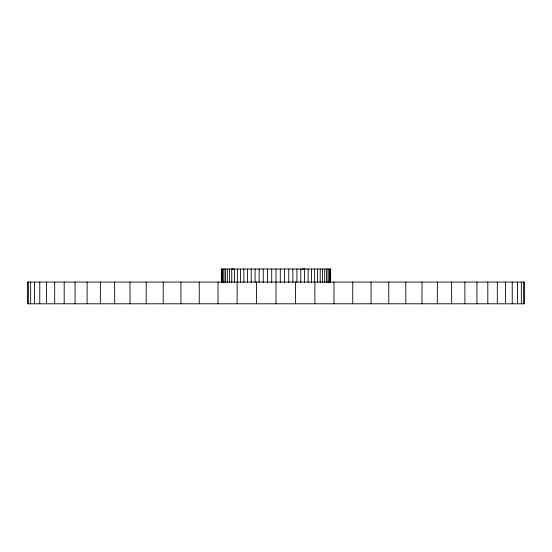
<?xml version="1.0" encoding="UTF-8"?>
<svg xmlns="http://www.w3.org/2000/svg" width="552" height="552" viewBox="0 0 552 552"><rect width="100%" height="100%" fill="white"/><g stroke="black" fill="none" stroke-linecap="round" stroke-linejoin="round"><path stroke-width="0.83" d="M28.366 303.786L28.366 282.051M30.657 303.786L30.664 282.051M34.465 303.786L34.465 282.051M39.758 303.786L39.758 282.051M46.506 303.786L46.513 282.051M54.676 303.786L54.676 282.051M64.204 303.786L64.204 282.051M75.037 303.786L75.044 282.051M87.112 303.786L87.119 282.051M100.354 303.786L100.36 282.051M114.678 303.786L114.678 282.051M129.996 303.786L129.996 282.051M146.211 303.786L146.211 282.051M163.226 303.786L163.233 282.051M180.939 303.786L180.946 282.051M199.237 303.786L199.244 282.051M218.012 303.786L218.012 282.051M237.139 303.786L237.139 282.051M256.507 303.786L256.514 282.051M233.641 269.017L231.737 269.017L231.792 282.458M305.201 269.017L301.958 269.017M304.552 269.017L304.566 282.589M523.634 282.051L523.634 303.786M521.336 282.051L521.343 303.786M517.534 282.051L517.534 303.786M512.242 282.051L512.242 303.786M505.487 282.051L505.494 303.786M497.324 282.051L497.324 303.786M487.796 282.051L487.796 303.786M476.956 282.051L476.962 303.786M464.881 282.051L464.887 303.786M451.639 282.051L451.646 303.786M437.322 282.051L437.322 303.786M422.004 282.051L422.004 303.786M405.789 282.051L405.789 303.786M388.767 282.051L388.774 303.786M371.054 282.051L371.061 303.786M352.756 282.051L352.762 303.786M333.988 282.051L333.988 303.786M330.648 282.458L330.648 269.017L221.352 269.017L221.352 282.458M330.475 269.017L330.475 282.458M329.972 269.017L329.972 282.458M329.137 269.017L329.137 282.458M327.971 269.017L327.971 282.458M326.487 269.017L326.487 282.458M324.693 269.017L324.693 282.458M322.596 269.017L322.596 282.458M320.208 269.017L320.208 282.458M317.552 269.017L317.552 282.458M314.861 282.051L314.861 303.786M314.64 269.017L314.64 282.458M311.494 269.017L311.494 282.458M308.119 269.017L308.119 282.458M300.812 269.017L300.812 282.458M296.914 269.017L296.914 282.458M295.486 282.051L295.492 303.786M292.884 269.017L292.884 282.458M288.758 269.017L288.758 282.458M284.549 269.017L284.549 282.458M280.285 269.017L280.285 282.458M276 269.017L276 303.786M271.715 269.017L271.715 282.458M267.451 269.017L267.451 282.458M263.242 269.017L263.242 282.458M259.116 269.017L259.116 282.458M255.086 269.017L255.086 282.458M251.188 269.017L251.188 282.458M247.448 269.017L247.448 282.458M243.88 269.017L243.88 282.458M240.506 269.017L240.506 282.458M237.36 269.017L237.36 282.458M234.448 269.017L234.448 282.458M229.404 269.017L229.404 282.458M227.307 269.017L227.307 282.458M225.513 269.017L225.513 282.458M224.029 269.017L224.029 282.458M222.863 269.017L222.863 282.458M222.028 269.017L222.028 282.458M221.524 269.017L221.524 282.458M27.607 282.051L27.6 303.786L524.4 303.786L524.393 282.051L27.607 282.051"/></g></svg>
